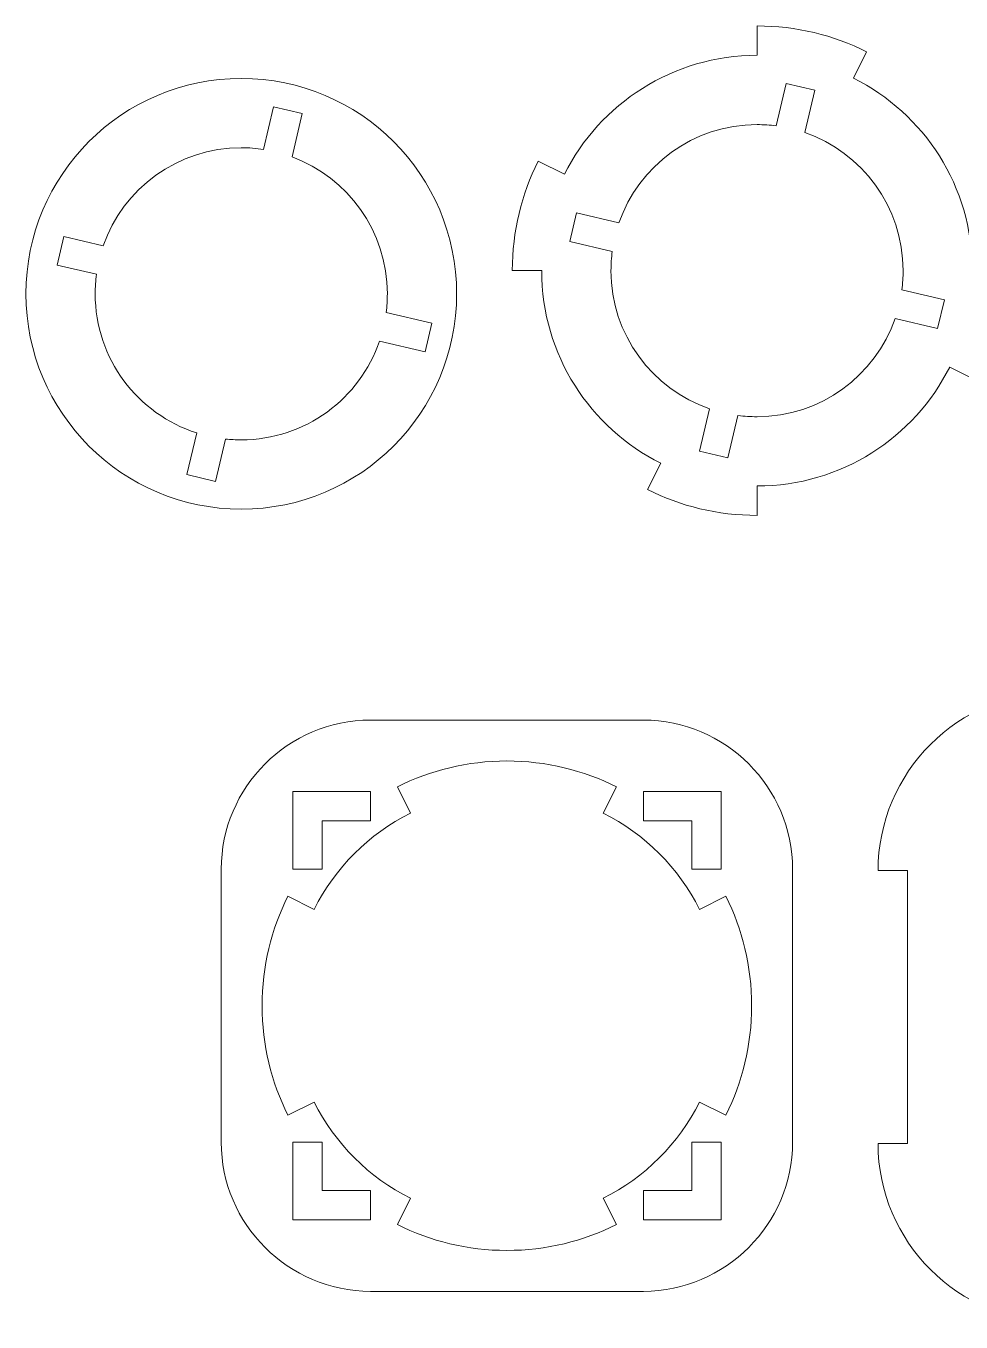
# Model space of a CAD drawing. Header units: centimetres. Extents: x -68 to 56, y -15 to 83.
# Drawn here: x 1.07 to 9.97, y -14.57 to -2.22 of the extents above; entities that cross this region are included whole.
import ezdxf

# ---------------------------------------------------------------- set-up
doc = ezdxf.new("R2010")
doc.units = ezdxf.units.CM
doc.header["$MEASUREMENT"] = 0
doc.layers.add('Layer 1', color=7, linetype='Continuous')

msp = doc.modelspace()

# ---------------------------------------------------------------- linework, layer by layer
at = {"layer": 'Layer 1', "color": 250, "lineweight": 20}
for points, knots in [([(5.98097, -4.55359), (5.98097, -4.55359), (5.70097, -4.55359), (5.70097, -4.55359), (5.70097, -4.55359), (5.70097, -4.17873), (5.78948, -3.82453), (5.94673, -3.51077), (5.94673, -3.51077), (5.94673, -3.51077), (6.1972, -3.63606), (6.1972, -3.63606), (6.1972, -3.63606), (6.5339, -2.96423), (7.22885, -2.50306), (8.0315, -2.50306), (8.0315, -2.50306), (8.0315, -2.50306), (8.0315, -2.22306), (8.0315, -2.22306), (8.0315, -2.22306), (8.40636, -2.22306), (8.76056, -2.31157), (9.07432, -2.46882), (9.07432, -2.46882), (9.07432, -2.46882), (8.94903, -2.71929), (8.94903, -2.71929), (8.94903, -2.71929), (9.62086, -3.05599), (10.08203, -3.75094), (10.08203, -4.55359), (10.08203, -4.55359), (10.08203, -4.55359), (10.36203, -4.55359), (10.36203, -4.55359), (10.36203, -4.55359), (10.36203, -4.92844), (10.27352, -5.28265), (10.11627, -5.59641), (10.11627, -5.59641), (10.11627, -5.59641), (9.8658, -5.47112), (9.8658, -5.47112), (9.8658, -5.47112), (9.5291, -6.14295), (8.83415, -6.60412), (8.0315, -6.60412), (8.0315, -6.60412), (8.0315, -6.60412), (8.0315, -6.88412), (8.0315, -6.88412), (8.0315, -6.88412), (7.65665, -6.88412), (7.30244, -6.79561), (6.98868, -6.63836), (6.98868, -6.63836), (6.98868, -6.63836), (7.11397, -6.38789), (7.11397, -6.38789), (7.11397, -6.38789), (6.44214, -6.05119), (5.98097, -5.35624), (5.98097, -4.55359)], [0, 0, 0, 0, 0.05882353, 0.05882353, 0.05882353, 0.05882353, 0.11764706, 0.11764706, 0.11764706, 0.11764706, 0.17647059, 0.17647059, 0.17647059, 0.17647059, 0.23529412, 0.23529412, 0.23529412, 0.23529412, 0.29411765, 0.29411765, 0.29411765, 0.29411765, 0.35294118, 0.35294118, 0.35294118, 0.35294118, 0.41176471, 0.41176471, 0.41176471, 0.41176471, 0.47058824, 0.47058824, 0.47058824, 0.47058824, 0.52941176, 0.52941176, 0.52941176, 0.52941176, 0.58823529, 0.58823529, 0.58823529, 0.58823529, 0.64705882, 0.64705882, 0.64705882, 0.64705882, 0.70588235, 0.70588235, 0.70588235, 0.70588235, 0.76470588, 0.76470588, 0.76470588, 0.76470588, 0.82352941, 0.82352941, 0.82352941, 0.82352941, 0.88235294, 0.88235294, 0.88235294, 0.88235294, 1, 1, 1, 1]), ([(3.12021, -6.82448), (4.25269, -6.82448), (5.17074, -5.90643), (5.17074, -4.77395), (5.17074, -4.77395), (5.17074, -3.64147), (4.25269, -2.72342), (3.12021, -2.72342), (3.12021, -2.72342), (1.98773, -2.72342), (1.06968, -3.64147), (1.06968, -4.77395), (1.06968, -4.77395), (1.06968, -5.90643), (1.98773, -6.82448), (3.12021, -6.82448)], [0, 0, 0, 0, 0.2, 0.2, 0.2, 0.2, 0.4, 0.4, 0.4, 0.4, 0.6, 0.6, 0.6, 0.6, 1, 1, 1, 1]), ([(10.88378, -14.28606), (10.88378, -14.28606), (13.48378, -14.28606), (13.48378, -14.28606), (13.48378, -14.28606), (13.48378, -14.28606), (13.48378, -14.56606), (13.48378, -14.56606), (13.48378, -14.56606), (14.41878, -14.56606), (15.18378, -13.80106), (15.18378, -12.86606), (15.18378, -12.86606), (15.18378, -12.86606), (14.90378, -12.86606), (14.90378, -12.86606), (14.90378, -12.86606), (14.90378, -12.86606), (14.90378, -10.26606), (14.90378, -10.26606), (14.90378, -10.26606), (14.90378, -10.26606), (15.18378, -10.26606), (15.18378, -10.26606), (15.18378, -10.26606), (15.18378, -9.33106), (14.41878, -8.56606), (13.48378, -8.56606), (13.48378, -8.56606), (13.48378, -8.56606), (13.48378, -8.84606), (13.48378, -8.84606), (13.48378, -8.84606), (13.48378, -8.84606), (10.88378, -8.84606), (10.88378, -8.84606), (10.88378, -8.84606), (10.88378, -8.84606), (10.88378, -8.56606), (10.88378, -8.56606), (10.88378, -8.56606), (9.94878, -8.56606), (9.18378, -9.33106), (9.18378, -10.26606), (9.18378, -10.26606), (9.18378, -10.26606), (9.46378, -10.26606), (9.46378, -10.26606), (9.46378, -10.26606), (9.46378, -10.26606), (9.46378, -12.86606), (9.46378, -12.86606), (9.46378, -12.86606), (9.46378, -12.86606), (9.18378, -12.86606), (9.18378, -12.86606), (9.18378, -12.86606), (9.18378, -13.80106), (9.94878, -14.56606), (10.88378, -14.56606), (10.88378, -14.56606), (10.88378, -14.56606), (10.88378, -14.28606), (10.88378, -14.28606)], [0, 0, 0, 0, 0.05882353, 0.05882353, 0.05882353, 0.05882353, 0.11764706, 0.11764706, 0.11764706, 0.11764706, 0.17647059, 0.17647059, 0.17647059, 0.17647059, 0.23529412, 0.23529412, 0.23529412, 0.23529412, 0.29411765, 0.29411765, 0.29411765, 0.29411765, 0.35294118, 0.35294118, 0.35294118, 0.35294118, 0.41176471, 0.41176471, 0.41176471, 0.41176471, 0.47058824, 0.47058824, 0.47058824, 0.47058824, 0.52941176, 0.52941176, 0.52941176, 0.52941176, 0.58823529, 0.58823529, 0.58823529, 0.58823529, 0.64705882, 0.64705882, 0.64705882, 0.64705882, 0.70588235, 0.70588235, 0.70588235, 0.70588235, 0.76470588, 0.76470588, 0.76470588, 0.76470588, 0.82352941, 0.82352941, 0.82352941, 0.82352941, 0.88235294, 0.88235294, 0.88235294, 0.88235294, 1, 1, 1, 1]), ([(8.36942, -12.85331), (8.36942, -12.85331), (8.36942, -10.25331), (8.36942, -10.25331), (8.36942, -10.25331), (8.36942, -9.47286), (7.72987, -8.83331), (6.94942, -8.83331), (6.94942, -8.83331), (6.94942, -8.83331), (4.34942, -8.83331), (4.34942, -8.83331), (4.34942, -8.83331), (3.56897, -8.83331), (2.92942, -9.47286), (2.92942, -10.25331), (2.92942, -10.25331), (2.92942, -10.25331), (2.92942, -12.85331), (2.92942, -12.85331), (2.92942, -12.85331), (2.92942, -13.63376), (3.56897, -14.27331), (4.34942, -14.27331), (4.34942, -14.27331), (4.34942, -14.27331), (6.94942, -14.27331), (6.94942, -14.27331), (6.94942, -14.27331), (7.72987, -14.27331), (8.36942, -13.63376), (8.36942, -12.85331)], [0, 0, 0, 0, 0.11111111, 0.11111111, 0.11111111, 0.11111111, 0.22222222, 0.22222222, 0.22222222, 0.22222222, 0.33333333, 0.33333333, 0.33333333, 0.33333333, 0.44444444, 0.44444444, 0.44444444, 0.44444444, 0.55555556, 0.55555556, 0.55555556, 0.55555556, 0.66666667, 0.66666667, 0.66666667, 0.66666667, 0.77777778, 0.77777778, 0.77777778, 0.77777778, 1, 1, 1, 1])]:
    msp.add_open_spline(points, degree=3, knots=knots, dxfattribs=at)
at = {"layer": 'Layer 1', "color": 20, "lineweight": 20}
for points, knots in [([(8.21306, -3.17445), (8.21306, -3.17445), (8.30849, -2.77), (8.30849, -2.77), (8.30849, -2.77), (8.30849, -2.77), (8.58101, -2.8343), (8.58101, -2.8343), (8.58101, -2.8343), (8.58101, -2.8343), (8.48564, -3.23853), (8.48564, -3.23853), (8.48564, -3.23853), (9.0308, -3.42676), (9.42239, -3.94445), (9.42239, -4.55359), (9.42239, -4.55359), (9.42239, -4.61513), (9.41838, -4.67573), (9.41064, -4.73515), (9.41064, -4.73515), (9.41064, -4.73515), (9.81509, -4.83058), (9.81509, -4.83058), (9.81509, -4.83058), (9.81509, -4.83058), (9.75079, -5.1031), (9.75079, -5.1031), (9.75079, -5.1031), (9.75079, -5.1031), (9.34656, -5.00773), (9.34656, -5.00773), (9.34656, -5.00773), (9.15833, -5.55289), (8.64064, -5.94448), (8.0315, -5.94448), (8.0315, -5.94448), (7.96996, -5.94448), (7.90936, -5.94047), (7.84994, -5.93273), (7.84994, -5.93273), (7.84994, -5.93273), (7.75451, -6.33718), (7.75451, -6.33718), (7.75451, -6.33718), (7.75451, -6.33718), (7.48199, -6.27288), (7.48199, -6.27288), (7.48199, -6.27288), (7.48199, -6.27288), (7.57736, -5.86865), (7.57736, -5.86865), (7.57736, -5.86865), (7.0322, -5.68042), (6.64061, -5.16273), (6.64061, -4.55359), (6.64061, -4.55359), (6.64061, -4.49205), (6.64462, -4.43145), (6.65236, -4.37203), (6.65236, -4.37203), (6.65236, -4.37203), (6.24791, -4.2766), (6.24791, -4.2766), (6.24791, -4.2766), (6.24791, -4.2766), (6.31221, -4.00408), (6.31221, -4.00408), (6.31221, -4.00408), (6.31221, -4.00408), (6.71644, -4.09945), (6.71644, -4.09945), (6.71644, -4.09945), (6.90467, -3.55429), (7.42236, -3.1627), (8.0315, -3.1627), (8.0315, -3.1627), (8.09304, -3.1627), (8.15364, -3.16671), (8.21306, -3.17445)], [0, 0, 0, 0, 0.04761905, 0.04761905, 0.04761905, 0.04761905, 0.0952381, 0.0952381, 0.0952381, 0.0952381, 0.14285714, 0.14285714, 0.14285714, 0.14285714, 0.19047619, 0.19047619, 0.19047619, 0.19047619, 0.23809524, 0.23809524, 0.23809524, 0.23809524, 0.28571429, 0.28571429, 0.28571429, 0.28571429, 0.33333333, 0.33333333, 0.33333333, 0.33333333, 0.38095238, 0.38095238, 0.38095238, 0.38095238, 0.42857143, 0.42857143, 0.42857143, 0.42857143, 0.47619048, 0.47619048, 0.47619048, 0.47619048, 0.52380952, 0.52380952, 0.52380952, 0.52380952, 0.57142857, 0.57142857, 0.57142857, 0.57142857, 0.61904762, 0.61904762, 0.61904762, 0.61904762, 0.66666667, 0.66666667, 0.66666667, 0.66666667, 0.71428571, 0.71428571, 0.71428571, 0.71428571, 0.76190476, 0.76190476, 0.76190476, 0.76190476, 0.80952381, 0.80952381, 0.80952381, 0.80952381, 0.85714286, 0.85714286, 0.85714286, 0.85714286, 0.9047619, 0.9047619, 0.9047619, 0.9047619, 1, 1, 1, 1]), ([(3.33272, -3.39919), (3.33272, -3.39919), (3.42845, -2.99344), (3.42845, -2.99344), (3.42845, -2.99344), (3.42845, -2.99344), (3.70097, -3.05774), (3.70097, -3.05774), (3.70097, -3.05774), (3.70097, -3.05774), (3.60383, -3.46944), (3.60383, -3.46944), (3.60383, -3.46944), (4.13358, -3.6659), (4.5111, -4.17584), (4.5111, -4.77395), (4.5111, -4.77395), (4.5111, -4.83405), (4.50728, -4.89326), (4.49989, -4.95135), (4.49989, -4.95135), (4.49989, -4.95135), (4.93505, -5.05402), (4.93505, -5.05402), (4.93505, -5.05402), (4.93505, -5.05402), (4.87075, -5.32654), (4.87075, -5.32654), (4.87075, -5.32654), (4.87075, -5.32654), (4.43664, -5.22411), (4.43664, -5.22411), (4.43664, -5.22411), (4.24956, -5.77134), (3.73084, -6.16484), (3.12021, -6.16484), (3.12021, -6.16484), (3.06937, -6.16484), (3.01916, -6.16211), (2.96975, -6.1568), (2.96975, -6.1568), (2.96975, -6.1568), (2.87447, -6.56062), (2.87447, -6.56062), (2.87447, -6.56062), (2.87447, -6.56062), (2.60195, -6.49632), (2.60195, -6.49632), (2.60195, -6.49632), (2.60195, -6.49632), (2.69572, -6.09888), (2.69572, -6.09888), (2.69572, -6.09888), (2.13515, -5.91944), (1.72932, -5.39408), (1.72932, -4.77395), (1.72932, -4.77395), (1.72932, -4.71098), (1.73351, -4.64897), (1.74161, -4.58822), (1.74161, -4.58822), (1.74161, -4.58822), (1.36787, -4.50004), (1.36787, -4.50004), (1.36787, -4.50004), (1.36787, -4.50004), (1.43217, -4.22752), (1.43217, -4.22752), (1.43217, -4.22752), (1.43217, -4.22752), (1.80652, -4.31585), (1.80652, -4.31585), (1.80652, -4.31585), (1.99588, -3.77274), (2.51254, -3.38306), (3.12021, -3.38306), (3.12021, -3.38306), (3.19247, -3.38306), (3.26345, -3.38857), (3.33272, -3.39919)], [0, 0, 0, 0, 0.04761905, 0.04761905, 0.04761905, 0.04761905, 0.0952381, 0.0952381, 0.0952381, 0.0952381, 0.14285714, 0.14285714, 0.14285714, 0.14285714, 0.19047619, 0.19047619, 0.19047619, 0.19047619, 0.23809524, 0.23809524, 0.23809524, 0.23809524, 0.28571429, 0.28571429, 0.28571429, 0.28571429, 0.33333333, 0.33333333, 0.33333333, 0.33333333, 0.38095238, 0.38095238, 0.38095238, 0.38095238, 0.42857143, 0.42857143, 0.42857143, 0.42857143, 0.47619048, 0.47619048, 0.47619048, 0.47619048, 0.52380952, 0.52380952, 0.52380952, 0.52380952, 0.57142857, 0.57142857, 0.57142857, 0.57142857, 0.61904762, 0.61904762, 0.61904762, 0.61904762, 0.66666667, 0.66666667, 0.66666667, 0.66666667, 0.71428571, 0.71428571, 0.71428571, 0.71428571, 0.76190476, 0.76190476, 0.76190476, 0.76190476, 0.80952381, 0.80952381, 0.80952381, 0.80952381, 0.85714286, 0.85714286, 0.85714286, 0.85714286, 0.9047619, 0.9047619, 0.9047619, 0.9047619, 1, 1, 1, 1]), ([(4.6066, -9.46854), (4.92036, -9.31129), (5.27456, -9.22278), (5.64942, -9.22278), (5.64942, -9.22278), (6.02427, -9.22278), (6.37848, -9.31129), (6.69224, -9.46854), (6.69224, -9.46854), (6.69224, -9.46854), (6.56695, -9.71901), (6.56695, -9.71901), (6.56695, -9.71901), (6.96271, -9.91735), (7.28538, -10.24002), (7.48372, -10.63578), (7.48372, -10.63578), (7.48372, -10.63578), (7.73419, -10.51049), (7.73419, -10.51049), (7.73419, -10.51049), (7.89144, -10.82425), (7.97995, -11.17845), (7.97995, -11.55331), (7.97995, -11.55331), (7.97995, -11.92817), (7.89144, -12.28238), (7.73419, -12.59613), (7.73419, -12.59613), (7.73419, -12.59613), (7.48372, -12.47084), (7.48372, -12.47084), (7.48372, -12.47084), (7.28538, -12.8666), (6.96271, -13.18927), (6.56695, -13.38761), (6.56695, -13.38761), (6.56695, -13.38761), (6.69224, -13.63808), (6.69224, -13.63808), (6.69224, -13.63808), (6.37848, -13.79533), (6.02427, -13.88384), (5.64942, -13.88384), (5.64942, -13.88384), (5.27456, -13.88384), (4.92035, -13.79533), (4.6066, -13.63808), (4.6066, -13.63808), (4.6066, -13.63808), (4.73189, -13.38761), (4.73189, -13.38761), (4.73189, -13.38761), (4.33613, -13.18927), (4.01346, -12.8666), (3.81512, -12.47084), (3.81512, -12.47084), (3.81512, -12.47084), (3.56465, -12.59613), (3.56465, -12.59613), (3.56465, -12.59613), (3.4074, -12.28237), (3.31889, -11.92816), (3.31889, -11.55331), (3.31889, -11.55331), (3.31889, -11.17846), (3.4074, -10.82425), (3.56465, -10.51049), (3.56465, -10.51049), (3.56465, -10.51049), (3.81512, -10.63578), (3.81512, -10.63578), (3.81512, -10.63578), (4.01346, -10.24002), (4.33613, -9.91735), (4.73189, -9.71901), (4.73189, -9.71901), (4.73189, -9.71901), (4.6066, -9.46854), (4.6066, -9.46854)], [0, 0, 0, 0, 0.04761905, 0.04761905, 0.04761905, 0.04761905, 0.0952381, 0.0952381, 0.0952381, 0.0952381, 0.14285714, 0.14285714, 0.14285714, 0.14285714, 0.19047619, 0.19047619, 0.19047619, 0.19047619, 0.23809524, 0.23809524, 0.23809524, 0.23809524, 0.28571429, 0.28571429, 0.28571429, 0.28571429, 0.33333333, 0.33333333, 0.33333333, 0.33333333, 0.38095238, 0.38095238, 0.38095238, 0.38095238, 0.42857143, 0.42857143, 0.42857143, 0.42857143, 0.47619048, 0.47619048, 0.47619048, 0.47619048, 0.52380952, 0.52380952, 0.52380952, 0.52380952, 0.57142857, 0.57142857, 0.57142857, 0.57142857, 0.61904762, 0.61904762, 0.61904762, 0.61904762, 0.66666667, 0.66666667, 0.66666667, 0.66666667, 0.71428571, 0.71428571, 0.71428571, 0.71428571, 0.76190476, 0.76190476, 0.76190476, 0.76190476, 0.80952381, 0.80952381, 0.80952381, 0.80952381, 0.85714286, 0.85714286, 0.85714286, 0.85714286, 0.9047619, 0.9047619, 0.9047619, 0.9047619, 1, 1, 1, 1]), ([(3.60966, -9.51355), (3.60966, -9.51355), (4.34942, -9.51355), (4.34942, -9.51355), (4.34942, -9.51355), (4.34942, -9.51355), (4.34942, -9.79355), (4.34942, -9.79355), (4.34942, -9.79355), (4.34942, -9.79355), (3.88966, -9.79355), (3.88966, -9.79355), (3.88966, -9.79355), (3.88966, -9.79355), (3.88966, -10.25331), (3.88966, -10.25331), (3.88966, -10.25331), (3.88966, -10.25331), (3.60966, -10.25331), (3.60966, -10.25331), (3.60966, -10.25331), (3.60966, -10.25331), (3.60966, -9.51355), (3.60966, -9.51355)], [0, 0, 0, 0, 0.14285714, 0.14285714, 0.14285714, 0.14285714, 0.28571429, 0.28571429, 0.28571429, 0.28571429, 0.42857143, 0.42857143, 0.42857143, 0.42857143, 0.57142857, 0.57142857, 0.57142857, 0.57142857, 0.71428571, 0.71428571, 0.71428571, 0.71428571, 1, 1, 1, 1]), ([(7.40918, -10.25331), (7.40918, -10.25331), (7.40918, -9.79355), (7.40918, -9.79355), (7.40918, -9.79355), (7.40918, -9.79355), (6.94942, -9.79355), (6.94942, -9.79355), (6.94942, -9.79355), (6.94942, -9.79355), (6.94942, -9.51355), (6.94942, -9.51355), (6.94942, -9.51355), (6.94942, -9.51355), (7.68918, -9.51355), (7.68918, -9.51355), (7.68918, -9.51355), (7.68918, -9.51355), (7.68918, -10.25331), (7.68918, -10.25331), (7.68918, -10.25331), (7.68918, -10.25331), (7.40918, -10.25331), (7.40918, -10.25331)], [0, 0, 0, 0, 0.14285714, 0.14285714, 0.14285714, 0.14285714, 0.28571429, 0.28571429, 0.28571429, 0.28571429, 0.42857143, 0.42857143, 0.42857143, 0.42857143, 0.57142857, 0.57142857, 0.57142857, 0.57142857, 0.71428571, 0.71428571, 0.71428571, 0.71428571, 1, 1, 1, 1]), ([(3.88966, -12.85331), (3.88966, -12.85331), (3.88966, -13.31307), (3.88966, -13.31307), (3.88966, -13.31307), (3.88966, -13.31307), (4.34942, -13.31307), (4.34942, -13.31307), (4.34942, -13.31307), (4.34942, -13.31307), (4.34942, -13.59307), (4.34942, -13.59307), (4.34942, -13.59307), (4.34942, -13.59307), (3.60966, -13.59307), (3.60966, -13.59307), (3.60966, -13.59307), (3.60966, -13.59307), (3.60966, -12.85331), (3.60966, -12.85331), (3.60966, -12.85331), (3.60966, -12.85331), (3.88966, -12.85331), (3.88966, -12.85331)], [0, 0, 0, 0, 0.14285714, 0.14285714, 0.14285714, 0.14285714, 0.28571429, 0.28571429, 0.28571429, 0.28571429, 0.42857143, 0.42857143, 0.42857143, 0.42857143, 0.57142857, 0.57142857, 0.57142857, 0.57142857, 0.71428571, 0.71428571, 0.71428571, 0.71428571, 1, 1, 1, 1]), ([(7.40918, -12.85331), (7.40918, -12.85331), (7.68918, -12.85331), (7.68918, -12.85331), (7.68918, -12.85331), (7.68918, -12.85331), (7.68918, -13.59307), (7.68918, -13.59307), (7.68918, -13.59307), (7.68918, -13.59307), (6.94942, -13.59307), (6.94942, -13.59307), (6.94942, -13.59307), (6.94942, -13.59307), (6.94942, -13.31307), (6.94942, -13.31307), (6.94942, -13.31307), (6.94942, -13.31307), (7.40918, -13.31307), (7.40918, -13.31307), (7.40918, -13.31307), (7.40918, -13.31307), (7.40918, -12.85331), (7.40918, -12.85331)], [0, 0, 0, 0, 0.14285714, 0.14285714, 0.14285714, 0.14285714, 0.28571429, 0.28571429, 0.28571429, 0.28571429, 0.42857143, 0.42857143, 0.42857143, 0.42857143, 0.57142857, 0.57142857, 0.57142857, 0.57142857, 0.71428571, 0.71428571, 0.71428571, 0.71428571, 1, 1, 1, 1])]:
    msp.add_open_spline(points, degree=3, knots=knots, dxfattribs=at)

doc.saveas('drawing.dxf')
